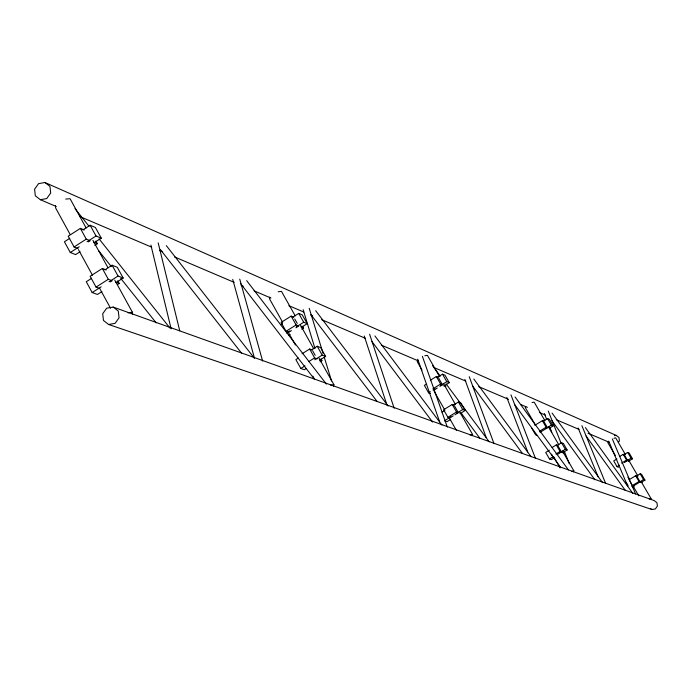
<?xml version="1.0" encoding="UTF-8"?>
<svg xmlns="http://www.w3.org/2000/svg" width="692" height="692" viewBox="0 0 692 692"><rect width="100%" height="100%" fill="white"/><g stroke="black" fill="none" stroke-linecap="round" stroke-linejoin="round"><path stroke-width="1.04" d="M269.759 297.127L269.534 298.875L282.743 322.429M333.553 386.231L333.89 384.622L319.064 358.248M417.622 360.238L417.215 361.631L421.99 370.004M472.082 435.726L472.567 434.438L459.808 412.103M525.782 406.412L525.297 407.553L535.461 425.191M573.287 471.892L573.832 470.819L562.579 451.322M608.337 441.643L607.818 442.612L615.422 455.691M650.454 499.46L651.025 498.551L641.233 481.736M618.371 442.335L619.409 440.925L618.942 437.456L616.183 435.38L44.919 182.498L38.562 183.657L34.6 189.167L35.344 195.819L40.361 199.711L56.268 206.493M84.294 230.003L80.367 228.377L68.197 236.197L74.087 246.966L78.032 248.54M69.771 238.316L64.408 241.767L70.281 252.502L75.627 254.595L80.082 251.741M82.945 229.848L90.124 225.237L95.384 227.46L101.266 238.16L94.112 242.745M74.087 246.966L86.275 239.138L90.185 240.738L88.446 241.854M70.281 252.502L79.234 246.759M87.045 241.742L96.024 235.981L101.266 238.16M94.804 245.349L97.39 243.688L95.928 241.024M106.231 269.966L102.364 268.461L90.133 276.281L96.067 287.119L99.951 288.555M91.664 278.296L86.266 281.748L92.174 292.552L97.442 294.463L101.923 291.609M104.899 269.837L112.104 265.235L117.277 267.276L123.193 278.037L116.014 282.621M96.067 287.119L108.315 279.3L112.156 280.762L110.417 281.878M92.174 292.552L101.179 286.808M109.025 281.8L118.047 276.047L123.193 278.037M117.519 284.568L119.249 283.469L117.778 280.779M293.763 317.204L291.15 316.114L281.082 322.446L286.038 331.286L288.668 332.333L291.41 330.612M280.753 324.704L282.397 323.674M292.967 317.031L298.736 313.407L302.24 314.886L307.187 323.674L301.435 327.29M286.038 331.286L296.115 324.955L298.719 326.018L295.977 327.74M286.523 333.008L289.818 330.94M296.28 326.892L303.702 322.23L307.187 323.674M288.434 335.447L290.078 334.418M301.703 329.124L303.52 327.982L302.534 326.235M302.058 353.768L309.635 349.019L312.204 350.022M298.338 358.058L295.865 359.606L300.83 368.473L304.333 369.753L305.976 368.724M311.426 349.867L317.213 346.251L320.655 347.609L325.629 356.449L319.851 360.056M308.727 361.605L314.635 357.911L317.187 358.888M300.83 368.473L304.964 365.895M314.748 359.771L322.204 355.117L325.629 356.449M320.085 361.821L321.91 360.688L320.915 358.923M430.312 380.263L436.315 376.543L438.174 377.313M426.177 384.268L424.378 385.383L428.633 392.874L430.337 393.532M437.084 377.512L442.508 374.164L445.008 375.22L449.272 382.685L443.866 386.024M432.863 388.817L440.596 384.043L442.447 384.804L439.878 386.387M428.633 392.874L430.441 391.758M433.149 390.08L434.948 388.965M440.458 385.565L446.781 381.655L449.272 382.685M433.884 390.098L437.309 387.978M454.064 405.157L452.239 404.448L443.633 409.759L447.923 417.293L449.765 417.968L453.199 415.849M442.041 412.121L444.757 410.451M452.983 405.374L458.424 402.026L460.872 402.995L465.162 410.494L460.638 413.271M447.923 417.293L456.538 411.982L458.363 412.674L454.921 414.793M450.847 416.852L444.515 420.753L447.015 421.67L450.622 419.447M456.374 413.453L462.714 409.543L465.162 410.494M534.881 425.26L542.355 420.684L543.748 421.264L546.965 426.834M542.986 421.376L547.58 418.565L549.448 419.361L553.193 425.848L549.534 428.088M539.466 431.263L546.118 427.198L547.502 427.76L540.037 432.327M545.824 428.443L551.334 425.07L553.193 425.848M552.173 447.447L556.333 444.904L557.7 445.44L561.471 451.962L557.311 454.497M549.387 450.181L545.711 452.421L549.465 458.952L551.342 459.626L554.093 457.948M556.948 445.562L561.549 442.759L563.383 443.486L567.146 449.99L562.561 452.793M555.944 453.987L560.105 451.443L561.471 451.962M549.465 458.952L553.15 456.703M559.793 452.654L565.321 449.281L567.146 449.99M619.902 456.348L623.215 454.341L624.296 454.791L627.644 460.535L624.331 462.541M616.979 458.96L613.735 460.933L617.065 466.676L618.553 467.256M623.656 454.903L627.722 452.438L629.184 453.052L632.523 458.787L628.466 461.244M621.598 463.112L626.563 460.093L627.644 460.535M617.065 466.676L619.504 465.206M626.191 461.149L631.069 458.191L632.523 458.787M629.037 479.755L635.671 475.741L636.735 476.157L640.083 481.917L633.457 485.931L632.393 485.533L629.512 480.585M636.095 476.278L640.169 473.812L641.596 474.375L644.953 480.127L640.887 482.583M632.393 485.533L639.027 481.52L640.083 481.917M631.934 486.588L634.382 485.109M638.638 482.54L643.534 479.582L644.953 480.127M632.574 487.618L634.201 486.632M649.269 499.036L651.025 498.551M571.756 471.347L573.832 470.819M613.899 438.261L615.672 437.837L625.464 454.653M470.041 435L472.567 434.438M532.053 402.554L534.163 402.113L544.881 420.684M330.69 385.21L333.89 384.622M40.361 199.711L46.719 198.561L50.689 193.033L49.945 186.382L44.919 182.498M424.819 355.766L427.388 355.316L439.619 376.725M113.168 307.066L106.715 308.174L102.701 313.727L103.471 320.474L108.583 324.479L651.847 509.502L655.298 508.992L657.4 506.155L656.924 502.66L654.139 500.558L113.168 307.066L118.28 311.054L119.059 317.818L115.036 323.38L108.583 324.479M614.479 435.649L616.183 435.38M278.201 291.799L281.462 291.358L295.233 315.855M128.106 312.827L132.414 312.239L132.423 314.367M65.679 199.08L70.056 198.699L86.163 228.031M115.452 282.016L119.249 283.469M319.384 359.719L321.91 360.688M459.921 413.271L461.728 413.954M562.639 452.412L563.989 452.923L562.916 451.072M641 482.263L642.046 482.661M537.433 435.484L535.522 434.74L531.785 428.236M93.532 242.105L97.39 243.688M300.951 326.935L303.52 327.982M444.039 385.453L445.882 386.205M628.57 460.915L629.642 461.356M80.125 216.665L151.686 247.182M159.644 250.573L162.62 251.845M174.548 256.931L234.19 282.362M241.145 285.329L243.134 286.177M254.068 290.839L270.97 298.044M288.858 305.674L303.771 312.031M310.725 314.998L312.715 315.846M321.659 319.661L365.402 338.31M381.301 345.092L418.08 360.774M433.979 367.556L465.794 381.119M478.717 386.629L508.533 399.345M520.462 404.431L527.416 407.398M539.345 412.484L545.313 415.027M556.247 419.689L579.109 429.438M588.053 433.253L608.925 442.153M650.454 508.456L651.847 509.502M98.601 250.625L111.325 266.584M120.702 278.348L156.184 322.879M75.004 208.603L89.043 226.275M99.077 238.896L169.955 328.069M160.319 249.509L241.491 353.084M166.348 245.66L254.068 357.859M240.409 283.339L314.272 378.991M246.672 280.649L326.373 384.103M315.673 310.708L388.151 405.996M311.097 314.851L377.114 401.472M371.95 341.563L432.595 422.059M374.917 335.931L441.946 425.078M461.46 413.513L480.136 438.564M432.578 365.731L440.294 376.102M446.089 383.887L489.201 441.816M473.812 379.008L531.075 456.668M472.627 386.015L522.313 453.26M514.779 404.742L560.511 467.178M515.099 396.992L568.409 469.894M551.939 420.719L594.878 479.781M552.078 413.098L602.542 482.644M586.089 436.038L625.283 490.334M585.406 427.621L632.773 493.353M627.722 452.438L631.069 458.191M640.169 473.812L643.534 479.582M628.725 460.249L637.972 476.131M623.215 454.341L626.563 460.093M635.671 475.741L639.027 481.52M627.904 477.177L629.538 479.98M632.791 485.576L638.768 495.853M626.148 482.298L628.059 485.594M547.58 418.565L551.334 425.07M561.549 442.759L565.321 449.281M549.007 426.964L550.071 428.815M548.635 427.18L558.825 444.818M542.355 420.684L546.118 427.198M556.333 444.904L560.105 451.443M553.661 456.755L560.079 467.896M551.533 454.151L552.605 456.019M442.508 374.164L446.781 381.655M458.424 402.026L462.714 409.543M443.866 384.172L455.561 404.656M438.711 378.256L442.447 384.804M454.549 405.996L458.363 412.674M436.315 376.543L440.596 384.043M452.239 404.448L456.538 411.982M434.187 391.413L444.8 410.027M449.575 418.409L456.469 430.51M298.736 313.407L303.702 322.23M317.213 346.251L322.204 355.117M300.527 325.275L313.761 348.82M294.757 318.969L297.231 323.372M312.706 350.905L315.197 355.342M291.15 316.114L296.115 324.955M309.635 349.019L314.635 357.911M288.555 332.783L295.423 345.031M312.853 376.111L313.909 377.996M90.124 225.237L96.024 235.981M112.104 265.235L118.047 276.047M92.918 240.332L107.987 267.769M114.742 280.07L132.414 312.239M80.367 228.377L86.275 239.138M102.364 268.461L108.315 279.3M70.151 234.484L55.645 207.998L55.472 205.662M78.447 249.622L92.434 275.156M100.202 289.351L110.564 308.269M612.333 438.944L635.576 493.976M608.744 441.124L627.756 486.364M581.903 425.718L605.612 483.327M578.149 428.011L598.087 476.719M548.289 411.083L560.952 442.802M564.516 451.729L569.265 463.623M544.336 413.505L546.706 419.456M549.855 427.388L551.827 432.353M510.956 394.855L535.461 458.398M506.803 397.407L527.693 451.928M469.254 376.699L494.045 443.719M464.868 379.406L486.208 437.474M422.38 356.302L447.309 427.102M417.734 359.191L439.68 421.964M369.623 334.219L394.163 408.228M364.252 336.027L386.94 405.019M309.203 308.269L323.043 353.275M324.306 357.366L331.537 380.894M303.165 309.713L315.007 348.595M239.735 279.101L262.623 361.06M232.737 279.395L254.492 358.266M158.183 242.866L179.738 330.802M150.899 245.089L171.123 328.856"/></g></svg>
